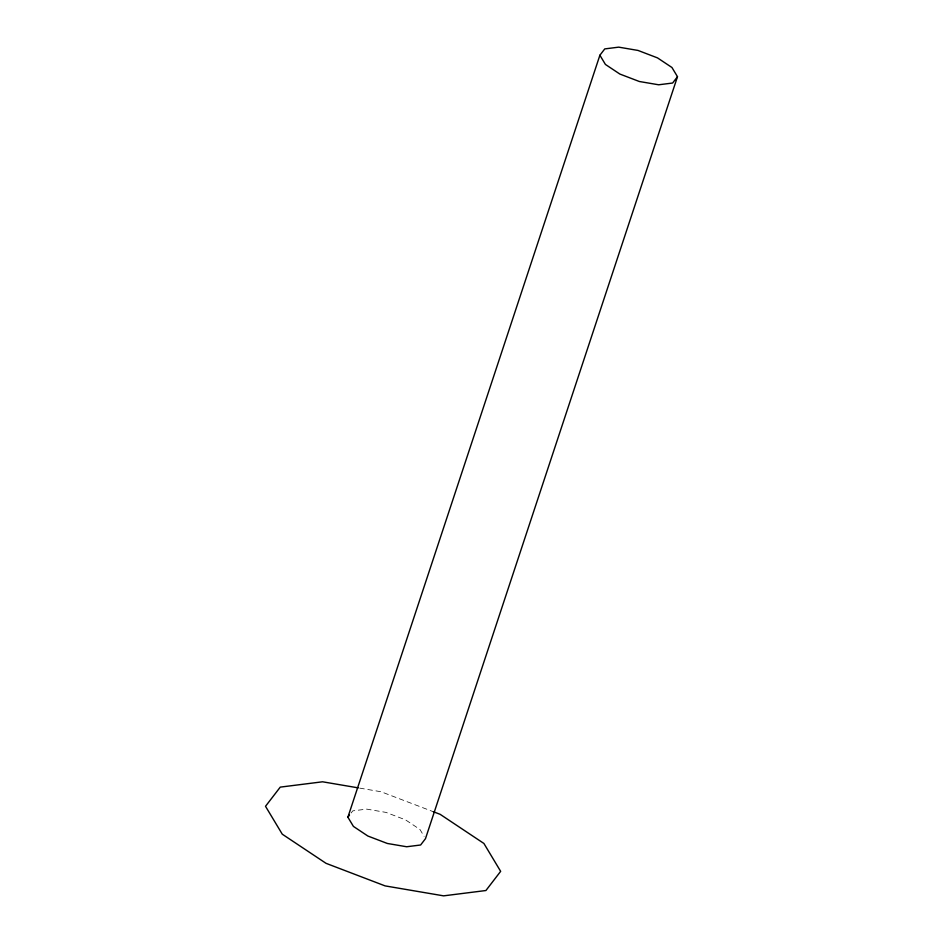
<?xml version="1.0" encoding="UTF-8"?>
<svg xmlns="http://www.w3.org/2000/svg" width="943" height="943" viewBox="0 0 943 943"><rect width="100%" height="100%" fill="white"/><g stroke="black" fill="none" stroke-linecap="round" stroke-linejoin="round"><path stroke-width="0.71" stroke-dasharray="4.71 3.54" d="M351.138 812.984L352.753 810.874L366.709 809.118L386.029 812.406L405.514 819.856L419.953 829.463L424.102 836.37M359.672 788.112L381.078 791.755L433.261 811.699"/><path stroke-width="1.41" d="M347.884 817.204L599.889 55.236L604.758 48.906L618.714 47.15L638.022 50.439L657.507 57.888L671.946 67.495L677.487 76.701L425.482 838.669L420.613 844.999L406.657 846.755L387.349 843.466L367.864 836.028L353.425 826.41L347.884 817.204L349.511 815.094M677.487 76.701L672.618 83.031L658.662 84.787L639.342 81.499L619.857 74.049L605.418 64.442L599.889 55.236M358.246 787.865L322.565 781.794L280.26 787.122L265.513 806.3L282.275 834.19L326.042 863.328L385.098 885.89L443.611 895.85L485.916 890.522L500.65 871.344L483.9 843.455L440.133 814.316L433.261 811.699"/></g></svg>
